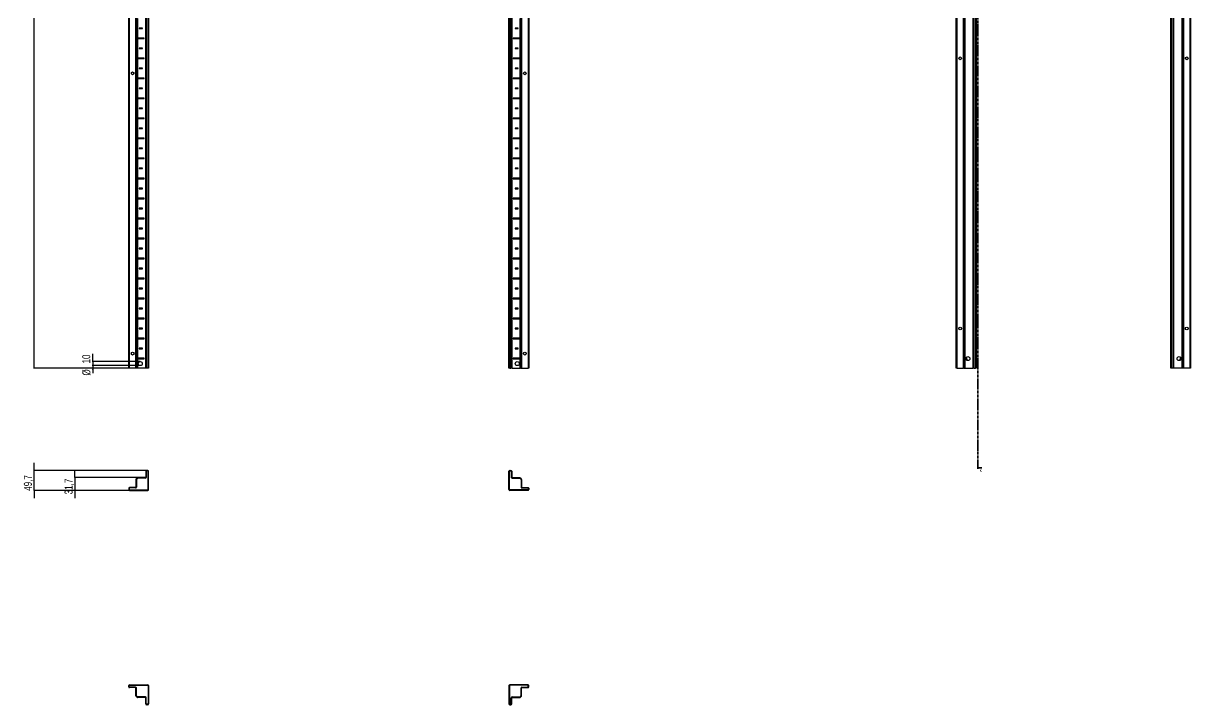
# Model space of a CAD drawing. Header units: millimetres. Extents: x -250 to 5425, y -1847 to 1577.
# Drawn here: x -250 to 2665, y -1847 to -144 of the extents above; entities that cross this region are included whole.
import ezdxf

# ---------------------------------------------------------------- set-up
doc = ezdxf.new("R2010")
doc.units = ezdxf.units.MM
doc.linetypes.add('CENTER', pattern=[10.16, 6.35, -1.27, 1.27, -1.27])
doc.layers.add('FORMAT', color=7, linetype='Continuous')
doc.styles.add('SLDTEXTSTYLE0', font='TXT', dxfattribs={"width": 0.75})
doc.dimstyles.new('SLDDIMSTYLE0', dxfattribs={"dimtxt": 20, "dimasz": 10, "dimexe": 0, "dimexo": 0.0625, "dimgap": 5, "dimtad": 2, "dimdec": 1, "dimrnd": 1e-09, "dimzin": 12, "dimdsep": 46, "dimtxsty": 'SLDTEXTSTYLE0', "dimsah": 1, "dimcen": 0.09, "dimadec": 0, "dimazin": 3, "dimtfac": 1, "dimtofl": 0, "dimtmove": 0, "dimatfit": 3, "dimfxl": 0, "dimfrac": 2, "dimtolj": 1, "dimtzin": 12, "dimarcsym": 0})
doc.dimstyles.new('SLDDIMSTYLE1', dxfattribs={"dimtxt": 20, "dimasz": 10, "dimexe": 0, "dimexo": 0.0625, "dimgap": 5, "dimtad": 2, "dimdec": 1, "dimrnd": 1e-09, "dimzin": 12, "dimdsep": 46, "dimtxsty": 'SLDTEXTSTYLE0', "dimsah": 1, "dimcen": 0.09, "dimadec": 0, "dimazin": 3, "dimtfac": 1, "dimtmove": 0, "dimatfit": 0, "dimfxl": 0, "dimfrac": 2, "dimtolj": 1, "dimtzin": 12, "dimarcsym": 0})

# ---------------------------------------------------------------- blocks, each defined once
blk = doc.blocks.new('_D')
at = {"layer": 'FORMAT'}
for p, q in [((35.2, 1092.8), (-225.3, 1092.8)), ((-224.3, 1092.8), (-224.3, -1006.2)), ((35.2, -1006.2), (-225.3, -1006.2))]:
    blk.add_line(p, q, dxfattribs=at)
for points in [[(-224.3, 1092.8), (-225.9, 1082.8), (-222.8, 1082.8)], [(-224.3, -1006.2), (-222.8, -996.2), (-225.9, -996.2)]]:
    blk.add_solid(points, dxfattribs=at)
at = {"layer": 'FORMAT', "insert": (-250.1, 13.7), "char_height": 20, "attachment_point": 1, "rotation": 90, "style": 'SLDTEXTSTYLE0'}
blk.add_mtext('2099', dxfattribs=at)
blk = doc.blocks.new('_D_3')
at = {"layer": 'FORMAT'}
for p, q in [((41.6, -989.7), (-78.2, -989.7)), ((-77.2, -989.7), (-77.2, -970.5)), ((-77.2, -989.7), (-77.2, -999.7)), ((41.6, -999.7), (-78.2, -999.7)), ((-77.2, -999.7), (-77.2, -1019))]:
    blk.add_line(p, q, dxfattribs=at)
for points in [[(-77.2, -989.7), (-75.7, -979.7), (-78.7, -979.7)], [(-77.2, -999.7), (-78.7, -1009.7), (-75.7, -1009.7)]]:
    blk.add_solid(points, dxfattribs=at)
at = {"layer": 'FORMAT', "char_height": 20, "attachment_point": 1, "rotation": 90, "style": 'SLDTEXTSTYLE0'}
for s, insert in [('10', (-103.3, -994.4)), ('%%c', (-103, -1024.6))]:
    blk.add_mtext(s, dxfattribs=dict(at, insert=insert))
blk = doc.blocks.new('_D_5')
at = {"layer": 'FORMAT'}
for p, q in [((-223.4, -1261.8), (-223.4, -1242.5)), ((57.3, -1261.8), (-224.4, -1261.8)), ((-223.4, -1311.5), (-223.4, -1261.8)), ((14.8, -1311.5), (-224.4, -1311.5)), ((-223.4, -1311.5), (-223.4, -1330.7))]:
    blk.add_line(p, q, dxfattribs=at)
for points in [[(-223.4, -1261.8), (-221.8, -1251.8), (-224.9, -1251.8)], [(-223.4, -1311.5), (-224.9, -1321.5), (-221.8, -1321.5)]]:
    blk.add_solid(points, dxfattribs=at)
at = {"layer": 'FORMAT', "insert": (-249.1, -1312.5), "char_height": 20, "attachment_point": 1, "rotation": 90, "style": 'SLDTEXTSTYLE0'}
blk.add_mtext('49,7', dxfattribs=at)
blk = doc.blocks.new('_D_6')
at = {"layer": 'FORMAT'}
for p, q in [((35.2, -1279.8), (-122.7, -1279.8)), ((-121.7, -1279.8), (-121.7, -1260.5)), ((-121.7, -1279.8), (-121.7, -1311.5)), ((14.8, -1311.5), (-122.7, -1311.5)), ((-121.7, -1311.5), (-121.7, -1330.7))]:
    blk.add_line(p, q, dxfattribs=at)
for points in [[(-121.7, -1279.8), (-120.2, -1269.8), (-123.3, -1269.8)], [(-121.7, -1311.5), (-123.3, -1321.5), (-120.2, -1321.5)]]:
    blk.add_solid(points, dxfattribs=at)
at = {"layer": 'FORMAT', "insert": (-147.5, -1321.5), "char_height": 20, "attachment_point": 1, "rotation": 90, "style": 'SLDTEXTSTYLE0'}
blk.add_mtext('31,7', dxfattribs=at)

msp = doc.modelspace()

# ---------------------------------------------------------------- linework, layer by layer
at = {"color": 7, "linetype": 'CENTER', "lineweight": 35}
msp.add_line((2133.49, 1344.64), (2133.49, -1258.12), dxfattribs=at)
at = {"color": 7, "linetype": 'Continuous', "lineweight": 25}
for p, q in [((12.79, -1006.24), (12.79, 1092.76)), ((30.79, -1006.24), (30.79, 1092.76)), ((32.58, -1006.24), (32.58, 1092.76)), ((32.62, -1006.24), (32.62, 1092.76)), ((55.29, -1006.24), (55.29, 1092.76)), ((62.49, 1092.76), (62.49, -1006.24)), ((962.49, -1006.24), (962.49, 1092.76)), ((969.69, 1092.76), (969.69, -1006.24)), ((992.36, 1092.76), (992.36, -1006.24)), ((992.4, 1092.76), (992.4, -1006.24)), ((994.19, 1092.76), (994.19, -1006.24)), ((1012.19, 1092.76), (1012.19, -1006.24)), ((2080.06, -1006.24), (2080.06, 1092.76)), ((2099.85, 1092.76), (2099.85, -1006.24)), ((2099.88, 1092.76), (2099.88, -1006.24)), ((2122.56, -1006.24), (2122.56, 1092.76)), ((2129.76, 1092.76), (2129.76, -1006.24)), ((2615.76, -1006.24), (2615.76, 1092.76)), ((2622.96, 1092.76), (2622.96, -1006.24)), ((2645.63, -1006.24), (2645.63, 1092.76)), ((2645.66, -1006.24), (2645.66, 1092.76)), ((2665.46, 1092.76), (2665.46, -1006.24)), ((2098.06, -180.99), (2098.06, -132.49)), ((2647.46, -132.49), (2647.46, -180.99)), ((47.14, -155.99), (39.14, -155.99)), ((39.14, -155.99), (39.14, -157.49)), ((39.89, -156.74), (39.14, -155.99)), ((39.89, -156.74), (39.14, -157.49)), ((39.14, -157.49), (47.14, -157.49)), ((46.39, -156.74), (39.89, -156.74)), ((46.39, -156.74), (47.14, -155.99)), ((46.39, -156.74), (47.14, -157.49)), ((47.14, -157.49), (47.14, -155.99)), ((985.84, -155.99), (977.84, -155.99)), ((977.84, -155.99), (977.84, -157.49)), ((978.59, -156.74), (977.84, -155.99)), ((978.59, -156.74), (977.84, -157.49)), ((977.84, -157.49), (985.84, -157.49)), ((978.59, -156.74), (985.09, -156.74)), ((985.09, -156.74), (985.84, -155.99)), ((985.09, -156.74), (985.84, -157.49)), ((985.84, -157.49), (985.84, -155.99)), ((34.75, -181.1), (34.75, -182.39)), ((35.39, -181.74), (34.75, -181.1)), ((35.39, -181.74), (34.75, -182.39)), ((51.64, -180.99), (35.24, -180.99)), ((35.24, -182.49), (51.64, -182.49)), ((50.89, -181.74), (35.39, -181.74)), ((50.89, -181.74), (51.64, -180.99)), ((50.89, -181.74), (51.64, -182.49)), ((51.64, -182.49), (51.64, -180.99)), ((989.74, -180.99), (973.34, -180.99)), ((973.34, -180.99), (973.34, -182.49)), ((974.09, -181.74), (973.34, -180.99)), ((974.09, -181.74), (973.34, -182.49)), ((973.34, -182.49), (989.74, -182.49)), ((974.09, -181.74), (989.59, -181.74)), ((989.59, -181.74), (990.23, -181.1)), ((989.59, -181.74), (990.23, -182.39)), ((990.23, -182.39), (990.23, -181.1)), ((2098.12, -181.1), (2098.06, -180.99)), ((2098.06, -180.99), (2098.06, -182.49)), ((2098.06, -182.49), (2098.12, -182.39)), ((2098.06, -230.99), (2098.06, -182.49)), ((2098.12, -182.39), (2098.12, -181.1)), ((2647.46, -180.99), (2647.39, -181.1)), ((2647.39, -181.1), (2647.39, -182.39)), ((2647.39, -182.39), (2647.46, -182.49)), ((2647.46, -182.49), (2647.46, -180.99)), ((2647.46, -182.49), (2647.46, -230.99)), ((34.75, -231.1), (34.75, -232.39)), ((35.39, -231.74), (34.75, -231.1)), ((35.39, -231.74), (34.75, -232.39)), ((51.64, -230.99), (35.24, -230.99)), ((35.24, -232.49), (51.64, -232.49)), ((50.89, -231.74), (35.39, -231.74)), ((47.14, -205.99), (39.14, -205.99)), ((39.14, -205.99), (39.14, -207.49)), ((39.89, -206.74), (39.14, -205.99)), ((39.89, -206.74), (39.14, -207.49)), ((39.14, -207.49), (47.14, -207.49)), ((46.39, -206.74), (39.89, -206.74)), ((46.39, -206.74), (47.14, -205.99)), ((46.39, -206.74), (47.14, -207.49)), ((47.14, -207.49), (47.14, -205.99)), ((50.89, -231.74), (51.64, -230.99)), ((50.89, -231.74), (51.64, -232.49)), ((51.64, -232.49), (51.64, -230.99)), ((989.74, -230.99), (973.34, -230.99)), ((973.34, -230.99), (973.34, -232.49)), ((974.09, -231.74), (973.34, -230.99)), ((974.09, -231.74), (973.34, -232.49)), ((973.34, -232.49), (989.74, -232.49)), ((974.09, -231.74), (989.59, -231.74)), ((985.84, -205.99), (977.84, -205.99)), ((977.84, -205.99), (977.84, -207.49)), ((978.59, -206.74), (977.84, -205.99)), ((978.59, -206.74), (977.84, -207.49)), ((977.84, -207.49), (985.84, -207.49)), ((978.59, -206.74), (985.09, -206.74)), ((985.09, -206.74), (985.84, -205.99)), ((985.09, -206.74), (985.84, -207.49)), ((985.84, -207.49), (985.84, -205.99)), ((989.59, -231.74), (990.23, -231.1)), ((989.59, -231.74), (990.23, -232.39)), ((990.23, -232.39), (990.23, -231.1)), ((2098.12, -231.1), (2098.06, -230.99)), ((2098.06, -230.99), (2098.06, -232.49)), ((2098.06, -232.49), (2098.12, -232.39)), ((2098.06, -280.99), (2098.06, -232.49)), ((2098.12, -232.39), (2098.12, -231.1)), ((2647.46, -230.99), (2647.39, -231.1)), ((2647.39, -231.1), (2647.39, -232.39)), ((2647.39, -232.39), (2647.46, -232.49)), ((2647.46, -232.49), (2647.46, -230.99)), ((2647.46, -232.49), (2647.46, -280.99)), ((47.14, -255.99), (39.14, -255.99)), ((39.14, -255.99), (39.14, -257.49)), ((39.89, -256.74), (39.14, -255.99)), ((39.89, -256.74), (39.14, -257.49)), ((39.14, -257.49), (47.14, -257.49)), ((46.39, -256.74), (39.89, -256.74)), ((46.39, -256.74), (47.14, -255.99)), ((46.39, -256.74), (47.14, -257.49)), ((47.14, -257.49), (47.14, -255.99)), ((985.84, -255.99), (977.84, -255.99)), ((977.84, -255.99), (977.84, -257.49)), ((978.59, -256.74), (977.84, -255.99)), ((978.59, -256.74), (977.84, -257.49)), ((977.84, -257.49), (985.84, -257.49)), ((978.59, -256.74), (985.09, -256.74)), ((985.09, -256.74), (985.84, -255.99)), ((985.09, -256.74), (985.84, -257.49)), ((985.84, -257.49), (985.84, -255.99)), ((34.75, -281.1), (34.75, -282.39)), ((35.39, -281.74), (34.75, -281.1)), ((35.39, -281.74), (34.75, -282.39)), ((51.64, -280.99), (35.24, -280.99)), ((35.24, -282.49), (51.64, -282.49)), ((50.89, -281.74), (35.39, -281.74)), ((50.89, -281.74), (51.64, -280.99)), ((50.89, -281.74), (51.64, -282.49)), ((51.64, -282.49), (51.64, -280.99)), ((989.74, -280.99), (973.34, -280.99)), ((973.34, -280.99), (973.34, -282.49)), ((974.09, -281.74), (973.34, -280.99)), ((974.09, -281.74), (973.34, -282.49)), ((973.34, -282.49), (989.74, -282.49)), ((974.09, -281.74), (989.59, -281.74)), ((989.59, -281.74), (990.23, -281.1)), ((989.59, -281.74), (990.23, -282.39)), ((990.23, -282.39), (990.23, -281.1)), ((2098.12, -281.1), (2098.06, -280.99)), ((2098.06, -280.99), (2098.06, -282.49)), ((2098.06, -282.49), (2098.12, -282.39)), ((2098.06, -330.99), (2098.06, -282.49)), ((2098.12, -282.39), (2098.12, -281.1)), ((2647.46, -280.99), (2647.39, -281.1)), ((2647.39, -281.1), (2647.39, -282.39)), ((2647.39, -282.39), (2647.46, -282.49)), ((2647.46, -282.49), (2647.46, -280.99)), ((2647.46, -282.49), (2647.46, -330.99)), ((47.14, -305.99), (39.14, -305.99)), ((39.14, -305.99), (39.14, -307.49)), ((39.89, -306.74), (39.14, -305.99)), ((39.89, -306.74), (39.14, -307.49)), ((39.14, -307.49), (47.14, -307.49)), ((46.39, -306.74), (39.89, -306.74)), ((46.39, -306.74), (47.14, -305.99)), ((46.39, -306.74), (47.14, -307.49)), ((47.14, -307.49), (47.14, -305.99)), ((985.84, -305.99), (977.84, -305.99)), ((977.84, -305.99), (977.84, -307.49)), ((978.59, -306.74), (977.84, -305.99)), ((978.59, -306.74), (977.84, -307.49)), ((977.84, -307.49), (985.84, -307.49)), ((978.59, -306.74), (985.09, -306.74)), ((985.09, -306.74), (985.84, -305.99)), ((985.09, -306.74), (985.84, -307.49)), ((985.84, -307.49), (985.84, -305.99)), ((34.75, -331.1), (34.75, -332.39)), ((35.39, -331.74), (34.75, -331.1)), ((35.39, -331.74), (34.75, -332.39)), ((51.64, -330.99), (35.24, -330.99)), ((35.24, -332.49), (51.64, -332.49)), ((50.89, -331.74), (35.39, -331.74)), ((50.89, -331.74), (51.64, -330.99)), ((50.89, -331.74), (51.64, -332.49)), ((51.64, -332.49), (51.64, -330.99)), ((989.74, -330.99), (973.34, -330.99)), ((973.34, -330.99), (973.34, -332.49)), ((974.09, -331.74), (973.34, -330.99)), ((974.09, -331.74), (973.34, -332.49)), ((973.34, -332.49), (989.74, -332.49)), ((974.09, -331.74), (989.59, -331.74)), ((989.59, -331.74), (990.23, -331.1)), ((989.59, -331.74), (990.23, -332.39)), ((990.23, -332.39), (990.23, -331.1)), ((2098.12, -331.1), (2098.06, -330.99)), ((2098.06, -330.99), (2098.06, -332.49)), ((2098.06, -332.49), (2098.12, -332.39)), ((2098.06, -380.99), (2098.06, -332.49)), ((2098.12, -332.39), (2098.12, -331.1)), ((2647.46, -330.99), (2647.39, -331.1)), ((2647.39, -331.1), (2647.39, -332.39)), ((2647.39, -332.39), (2647.46, -332.49)), ((2647.46, -332.49), (2647.46, -330.99)), ((2647.46, -332.49), (2647.46, -380.99)), ((47.14, -355.99), (39.14, -355.99)), ((39.14, -355.99), (39.14, -357.49)), ((39.89, -356.74), (39.14, -355.99)), ((39.89, -356.74), (39.14, -357.49)), ((39.14, -357.49), (47.14, -357.49)), ((46.39, -356.74), (39.89, -356.74)), ((46.39, -356.74), (47.14, -355.99)), ((46.39, -356.74), (47.14, -357.49)), ((47.14, -357.49), (47.14, -355.99)), ((985.84, -355.99), (977.84, -355.99)), ((977.84, -355.99), (977.84, -357.49)), ((978.59, -356.74), (977.84, -355.99)), ((978.59, -356.74), (977.84, -357.49)), ((977.84, -357.49), (985.84, -357.49)), ((978.59, -356.74), (985.09, -356.74)), ((985.09, -356.74), (985.84, -355.99)), ((985.09, -356.74), (985.84, -357.49)), ((985.84, -357.49), (985.84, -355.99)), ((34.75, -381.1), (34.75, -382.39)), ((35.39, -381.74), (34.75, -381.1)), ((35.39, -381.74), (34.75, -382.39)), ((51.64, -380.99), (35.24, -380.99)), ((35.24, -382.49), (51.64, -382.49)), ((50.89, -381.74), (35.39, -381.74)), ((47.14, -405.99), (39.14, -405.99)), ((39.14, -405.99), (39.14, -407.49)), ((39.89, -406.74), (39.14, -405.99)), ((39.89, -406.74), (39.14, -407.49)), ((39.14, -407.49), (47.14, -407.49)), ((46.39, -406.74), (39.89, -406.74)), ((46.39, -406.74), (47.14, -405.99)), ((46.39, -406.74), (47.14, -407.49)), ((47.14, -407.49), (47.14, -405.99)), ((50.89, -381.74), (51.64, -380.99)), ((50.89, -381.74), (51.64, -382.49)), ((51.64, -382.49), (51.64, -380.99)), ((989.74, -380.99), (973.34, -380.99)), ((973.34, -380.99), (973.34, -382.49)), ((974.09, -381.74), (973.34, -380.99)), ((974.09, -381.74), (973.34, -382.49)), ((973.34, -382.49), (989.74, -382.49)), ((974.09, -381.74), (989.59, -381.74)), ((985.84, -405.99), (977.84, -405.99)), ((977.84, -405.99), (977.84, -407.49)), ((978.59, -406.74), (977.84, -405.99)), ((978.59, -406.74), (977.84, -407.49)), ((977.84, -407.49), (985.84, -407.49)), ((978.59, -406.74), (985.09, -406.74)), ((985.09, -406.74), (985.84, -405.99)), ((985.09, -406.74), (985.84, -407.49)), ((985.84, -407.49), (985.84, -405.99)), ((989.59, -381.74), (990.23, -381.1)), ((989.59, -381.74), (990.23, -382.39)), ((990.23, -382.39), (990.23, -381.1)), ((2098.12, -381.1), (2098.06, -380.99)), ((2098.06, -380.99), (2098.06, -382.49)), ((2098.06, -382.49), (2098.12, -382.39)), ((2098.06, -430.99), (2098.06, -382.49)), ((2098.12, -382.39), (2098.12, -381.1)), ((2647.46, -380.99), (2647.39, -381.1)), ((2647.39, -381.1), (2647.39, -382.39)), ((2647.39, -382.39), (2647.46, -382.49)), ((2647.46, -382.49), (2647.46, -380.99)), ((2647.46, -382.49), (2647.46, -430.99)), ((34.75, -431.1), (34.75, -432.39)), ((35.39, -431.74), (34.75, -431.1)), ((35.39, -431.74), (34.75, -432.39)), ((51.64, -430.99), (35.24, -430.99)), ((35.24, -432.49), (51.64, -432.49)), ((50.89, -431.74), (35.39, -431.74)), ((50.89, -431.74), (51.64, -430.99)), ((50.89, -431.74), (51.64, -432.49)), ((51.64, -432.49), (51.64, -430.99)), ((989.74, -430.99), (973.34, -430.99)), ((973.34, -430.99), (973.34, -432.49)), ((974.09, -431.74), (973.34, -430.99)), ((974.09, -431.74), (973.34, -432.49)), ((973.34, -432.49), (989.74, -432.49)), ((974.09, -431.74), (989.59, -431.74)), ((989.59, -431.74), (990.23, -431.1)), ((989.59, -431.74), (990.23, -432.39)), ((990.23, -432.39), (990.23, -431.1)), ((2098.12, -431.1), (2098.06, -430.99)), ((2098.06, -430.99), (2098.06, -432.49)), ((2098.06, -432.49), (2098.12, -432.39)), ((2098.06, -480.99), (2098.06, -432.49)), ((2098.12, -432.39), (2098.12, -431.1)), ((2647.46, -430.99), (2647.39, -431.1)), ((2647.39, -431.1), (2647.39, -432.39)), ((2647.39, -432.39), (2647.46, -432.49)), ((2647.46, -432.49), (2647.46, -430.99)), ((2647.46, -432.49), (2647.46, -480.99)), ((47.14, -455.99), (39.14, -455.99)), ((39.14, -455.99), (39.14, -457.49)), ((39.89, -456.74), (39.14, -455.99)), ((39.89, -456.74), (39.14, -457.49)), ((39.14, -457.49), (47.14, -457.49)), ((46.39, -456.74), (39.89, -456.74)), ((46.39, -456.74), (47.14, -455.99)), ((46.39, -456.74), (47.14, -457.49)), ((47.14, -457.49), (47.14, -455.99)), ((985.84, -455.99), (977.84, -455.99)), ((977.84, -455.99), (977.84, -457.49)), ((978.59, -456.74), (977.84, -455.99)), ((978.59, -456.74), (977.84, -457.49)), ((977.84, -457.49), (985.84, -457.49)), ((978.59, -456.74), (985.09, -456.74)), ((985.09, -456.74), (985.84, -455.99)), ((985.09, -456.74), (985.84, -457.49)), ((985.84, -457.49), (985.84, -455.99)), ((34.75, -481.1), (34.75, -482.39)), ((35.39, -481.74), (34.75, -481.1)), ((35.39, -481.74), (34.75, -482.39)), ((51.64, -480.99), (35.24, -480.99)), ((35.24, -482.49), (51.64, -482.49)), ((50.89, -481.74), (35.39, -481.74)), ((50.89, -481.74), (51.64, -480.99)), ((50.89, -481.74), (51.64, -482.49)), ((51.64, -482.49), (51.64, -480.99)), ((989.74, -480.99), (973.34, -480.99)), ((973.34, -480.99), (973.34, -482.49)), ((974.09, -481.74), (973.34, -480.99)), ((974.09, -481.74), (973.34, -482.49)), ((973.34, -482.49), (989.74, -482.49)), ((974.09, -481.74), (989.59, -481.74)), ((989.59, -481.74), (990.23, -481.1)), ((989.59, -481.74), (990.23, -482.39)), ((990.23, -482.39), (990.23, -481.1)), ((2098.12, -481.1), (2098.06, -480.99)), ((2098.06, -480.99), (2098.06, -482.49)), ((2098.06, -482.49), (2098.12, -482.39)), ((2098.06, -530.99), (2098.06, -482.49)), ((2098.12, -482.39), (2098.12, -481.1)), ((2647.46, -480.99), (2647.39, -481.1)), ((2647.39, -481.1), (2647.39, -482.39)), ((2647.39, -482.39), (2647.46, -482.49)), ((2647.46, -482.49), (2647.46, -480.99)), ((2647.46, -482.49), (2647.46, -530.99)), ((47.14, -505.99), (39.14, -505.99)), ((39.14, -505.99), (39.14, -507.49)), ((39.89, -506.74), (39.14, -505.99)), ((39.89, -506.74), (39.14, -507.49)), ((39.14, -507.49), (47.14, -507.49)), ((46.39, -506.74), (39.89, -506.74)), ((46.39, -506.74), (47.14, -505.99)), ((46.39, -506.74), (47.14, -507.49)), ((47.14, -507.49), (47.14, -505.99)), ((985.84, -505.99), (977.84, -505.99)), ((977.84, -505.99), (977.84, -507.49)), ((978.59, -506.74), (977.84, -505.99)), ((978.59, -506.74), (977.84, -507.49)), ((977.84, -507.49), (985.84, -507.49)), ((978.59, -506.74), (985.09, -506.74)), ((985.09, -506.74), (985.84, -505.99)), ((985.09, -506.74), (985.84, -507.49)), ((985.84, -507.49), (985.84, -505.99)), ((34.75, -531.1), (34.75, -532.39)), ((35.39, -531.74), (34.75, -531.1)), ((35.39, -531.74), (34.75, -532.39)), ((51.64, -530.99), (35.24, -530.99)), ((35.24, -532.49), (51.64, -532.49)), ((50.89, -531.74), (35.39, -531.74)), ((50.89, -531.74), (51.64, -530.99)), ((50.89, -531.74), (51.64, -532.49)), ((51.64, -532.49), (51.64, -530.99)), ((989.74, -530.99), (973.34, -530.99)), ((973.34, -530.99), (973.34, -532.49)), ((974.09, -531.74), (973.34, -530.99)), ((974.09, -531.74), (973.34, -532.49)), ((973.34, -532.49), (989.74, -532.49)), ((974.09, -531.74), (989.59, -531.74)), ((989.59, -531.74), (990.23, -531.1)), ((989.59, -531.74), (990.23, -532.39)), ((990.23, -532.39), (990.23, -531.1)), ((2098.12, -531.1), (2098.06, -530.99)), ((2098.06, -530.99), (2098.06, -532.49)), ((2098.06, -532.49), (2098.12, -532.39)), ((2098.06, -580.99), (2098.06, -532.49)), ((2098.12, -532.39), (2098.12, -531.1)), ((2647.46, -530.99), (2647.39, -531.1)), ((2647.39, -531.1), (2647.39, -532.39)), ((2647.39, -532.39), (2647.46, -532.49)), ((2647.46, -532.49), (2647.46, -530.99)), ((2647.46, -532.49), (2647.46, -580.99)), ((34.75, -581.1), (34.75, -582.39)), ((35.39, -581.74), (34.75, -581.1)), ((35.39, -581.74), (34.75, -582.39)), ((51.64, -580.99), (35.24, -580.99)), ((35.24, -582.49), (51.64, -582.49)), ((50.89, -581.74), (35.39, -581.74)), ((47.14, -555.99), (39.14, -555.99)), ((39.14, -555.99), (39.14, -557.49)), ((39.89, -556.74), (39.14, -555.99)), ((39.89, -556.74), (39.14, -557.49)), ((39.14, -557.49), (47.14, -557.49)), ((46.39, -556.74), (39.89, -556.74)), ((46.39, -556.74), (47.14, -555.99)), ((46.39, -556.74), (47.14, -557.49)), ((47.14, -557.49), (47.14, -555.99)), ((50.89, -581.74), (51.64, -580.99)), ((50.89, -581.74), (51.64, -582.49)), ((51.64, -582.49), (51.64, -580.99)), ((989.74, -580.99), (973.34, -580.99)), ((973.34, -580.99), (973.34, -582.49)), ((974.09, -581.74), (973.34, -580.99)), ((974.09, -581.74), (973.34, -582.49)), ((973.34, -582.49), (989.74, -582.49)), ((974.09, -581.74), (989.59, -581.74)), ((985.84, -555.99), (977.84, -555.99)), ((977.84, -555.99), (977.84, -557.49)), ((978.59, -556.74), (977.84, -555.99)), ((978.59, -556.74), (977.84, -557.49)), ((977.84, -557.49), (985.84, -557.49)), ((978.59, -556.74), (985.09, -556.74)), ((985.09, -556.74), (985.84, -555.99)), ((985.09, -556.74), (985.84, -557.49)), ((985.84, -557.49), (985.84, -555.99)), ((989.59, -581.74), (990.23, -581.1)), ((989.59, -581.74), (990.23, -582.39)), ((990.23, -582.39), (990.23, -581.1)), ((2098.12, -581.1), (2098.06, -580.99)), ((2098.06, -580.99), (2098.06, -582.49)), ((2098.06, -582.49), (2098.12, -582.39)), ((2098.06, -630.99), (2098.06, -582.49)), ((2098.12, -582.39), (2098.12, -581.1)), ((2647.46, -580.99), (2647.39, -581.1)), ((2647.39, -581.1), (2647.39, -582.39)), ((2647.39, -582.39), (2647.46, -582.49)), ((2647.46, -582.49), (2647.46, -580.99)), ((2647.46, -582.49), (2647.46, -630.99)), ((47.14, -605.99), (39.14, -605.99)), ((39.14, -605.99), (39.14, -607.49)), ((39.89, -606.74), (39.14, -605.99)), ((39.89, -606.74), (39.14, -607.49)), ((39.14, -607.49), (47.14, -607.49)), ((46.39, -606.74), (39.89, -606.74)), ((46.39, -606.74), (47.14, -605.99)), ((46.39, -606.74), (47.14, -607.49)), ((47.14, -607.49), (47.14, -605.99)), ((985.84, -605.99), (977.84, -605.99)), ((977.84, -605.99), (977.84, -607.49)), ((978.59, -606.74), (977.84, -605.99)), ((978.59, -606.74), (977.84, -607.49)), ((977.84, -607.49), (985.84, -607.49)), ((978.59, -606.74), (985.09, -606.74)), ((985.09, -606.74), (985.84, -605.99)), ((985.09, -606.74), (985.84, -607.49)), ((985.84, -607.49), (985.84, -605.99)), ((34.75, -631.1), (34.75, -632.39)), ((35.39, -631.74), (34.75, -631.1)), ((35.39, -631.74), (34.75, -632.39)), ((51.64, -630.99), (35.24, -630.99)), ((35.24, -632.49), (51.64, -632.49)), ((50.89, -631.74), (35.39, -631.74)), ((50.89, -631.74), (51.64, -630.99)), ((50.89, -631.74), (51.64, -632.49)), ((51.64, -632.49), (51.64, -630.99)), ((989.74, -630.99), (973.34, -630.99)), ((973.34, -630.99), (973.34, -632.49)), ((974.09, -631.74), (973.34, -630.99)), ((974.09, -631.74), (973.34, -632.49)), ((973.34, -632.49), (989.74, -632.49)), ((974.09, -631.74), (989.59, -631.74)), ((989.59, -631.74), (990.23, -631.1)), ((989.59, -631.74), (990.23, -632.39)), ((990.23, -632.39), (990.23, -631.1)), ((2098.12, -631.1), (2098.06, -630.99)), ((2098.06, -630.99), (2098.06, -632.49)), ((2098.06, -632.49), (2098.12, -632.39)), ((2098.06, -680.99), (2098.06, -632.49)), ((2098.12, -632.39), (2098.12, -631.1)), ((2647.46, -630.99), (2647.39, -631.1)), ((2647.39, -631.1), (2647.39, -632.39)), ((2647.39, -632.39), (2647.46, -632.49)), ((2647.46, -632.49), (2647.46, -630.99)), ((2647.46, -632.49), (2647.46, -680.99)), ((47.14, -655.99), (39.14, -655.99)), ((39.14, -655.99), (39.14, -657.49)), ((39.89, -656.74), (39.14, -655.99)), ((39.89, -656.74), (39.14, -657.49)), ((39.14, -657.49), (47.14, -657.49)), ((46.39, -656.74), (39.89, -656.74)), ((46.39, -656.74), (47.14, -655.99)), ((46.39, -656.74), (47.14, -657.49)), ((47.14, -657.49), (47.14, -655.99)), ((985.84, -655.99), (977.84, -655.99)), ((977.84, -655.99), (977.84, -657.49)), ((978.59, -656.74), (977.84, -655.99)), ((978.59, -656.74), (977.84, -657.49)), ((977.84, -657.49), (985.84, -657.49)), ((978.59, -656.74), (985.09, -656.74)), ((985.09, -656.74), (985.84, -655.99)), ((985.09, -656.74), (985.84, -657.49)), ((985.84, -657.49), (985.84, -655.99)), ((34.75, -681.1), (34.75, -682.39)), ((35.39, -681.74), (34.75, -681.1)), ((35.39, -681.74), (34.75, -682.39)), ((51.64, -680.99), (35.24, -680.99)), ((35.24, -682.49), (51.64, -682.49)), ((50.89, -681.74), (35.39, -681.74)), ((50.89, -681.74), (51.64, -680.99)), ((50.89, -681.74), (51.64, -682.49)), ((51.64, -682.49), (51.64, -680.99)), ((989.74, -680.99), (973.34, -680.99)), ((973.34, -680.99), (973.34, -682.49)), ((974.09, -681.74), (973.34, -680.99)), ((974.09, -681.74), (973.34, -682.49)), ((973.34, -682.49), (989.74, -682.49)), ((974.09, -681.74), (989.59, -681.74)), ((989.59, -681.74), (990.23, -681.1)), ((989.59, -681.74), (990.23, -682.39)), ((990.23, -682.39), (990.23, -681.1)), ((2098.12, -681.1), (2098.06, -680.99)), ((2098.06, -680.99), (2098.06, -682.49)), ((2098.06, -682.49), (2098.12, -682.39)), ((2098.06, -730.99), (2098.06, -682.49)), ((2098.12, -682.39), (2098.12, -681.1)), ((2647.46, -680.99), (2647.39, -681.1)), ((2647.39, -681.1), (2647.39, -682.39)), ((2647.39, -682.39), (2647.46, -682.49)), ((2647.46, -682.49), (2647.46, -680.99)), ((2647.46, -682.49), (2647.46, -730.99)), ((47.14, -705.99), (39.14, -705.99)), ((39.14, -705.99), (39.14, -707.49)), ((39.89, -706.74), (39.14, -705.99)), ((39.89, -706.74), (39.14, -707.49)), ((39.14, -707.49), (47.14, -707.49)), ((46.39, -706.74), (39.89, -706.74)), ((46.39, -706.74), (47.14, -705.99)), ((46.39, -706.74), (47.14, -707.49)), ((47.14, -707.49), (47.14, -705.99)), ((985.84, -705.99), (977.84, -705.99)), ((977.84, -705.99), (977.84, -707.49)), ((978.59, -706.74), (977.84, -705.99)), ((978.59, -706.74), (977.84, -707.49)), ((977.84, -707.49), (985.84, -707.49)), ((978.59, -706.74), (985.09, -706.74)), ((985.09, -706.74), (985.84, -705.99)), ((985.09, -706.74), (985.84, -707.49)), ((985.84, -707.49), (985.84, -705.99)), ((34.75, -731.1), (34.75, -732.39)), ((35.39, -731.74), (34.75, -731.1)), ((35.39, -731.74), (34.75, -732.39)), ((51.64, -730.99), (35.24, -730.99)), ((35.24, -732.49), (51.64, -732.49)), ((50.89, -731.74), (35.39, -731.74)), ((47.14, -755.99), (39.14, -755.99)), ((39.14, -755.99), (39.14, -757.49)), ((39.89, -756.74), (39.14, -755.99)), ((39.89, -756.74), (39.14, -757.49)), ((39.14, -757.49), (47.14, -757.49)), ((46.39, -756.74), (39.89, -756.74)), ((46.39, -756.74), (47.14, -755.99)), ((46.39, -756.74), (47.14, -757.49)), ((47.14, -757.49), (47.14, -755.99)), ((50.89, -731.74), (51.64, -730.99)), ((50.89, -731.74), (51.64, -732.49)), ((51.64, -732.49), (51.64, -730.99)), ((989.74, -730.99), (973.34, -730.99)), ((973.34, -730.99), (973.34, -732.49)), ((974.09, -731.74), (973.34, -730.99)), ((974.09, -731.74), (973.34, -732.49)), ((973.34, -732.49), (989.74, -732.49)), ((974.09, -731.74), (989.59, -731.74)), ((985.84, -755.99), (977.84, -755.99)), ((977.84, -755.99), (977.84, -757.49)), ((978.59, -756.74), (977.84, -755.99)), ((978.59, -756.74), (977.84, -757.49)), ((977.84, -757.49), (985.84, -757.49)), ((978.59, -756.74), (985.09, -756.74)), ((985.09, -756.74), (985.84, -755.99)), ((985.09, -756.74), (985.84, -757.49)), ((985.84, -757.49), (985.84, -755.99)), ((989.59, -731.74), (990.23, -731.1)), ((989.59, -731.74), (990.23, -732.39)), ((990.23, -732.39), (990.23, -731.1)), ((2098.12, -731.1), (2098.06, -730.99)), ((2098.06, -730.99), (2098.06, -732.49)), ((2098.06, -732.49), (2098.12, -732.39)), ((2098.06, -780.99), (2098.06, -732.49)), ((2098.12, -732.39), (2098.12, -731.1)), ((2647.46, -730.99), (2647.39, -731.1)), ((2647.39, -731.1), (2647.39, -732.39)), ((2647.39, -732.39), (2647.46, -732.49)), ((2647.46, -732.49), (2647.46, -730.99)), ((2647.46, -732.49), (2647.46, -780.99)), ((34.75, -781.1), (34.75, -782.39)), ((35.39, -781.74), (34.75, -781.1)), ((35.39, -781.74), (34.75, -782.39)), ((51.64, -780.99), (35.24, -780.99)), ((35.24, -782.49), (51.64, -782.49)), ((50.89, -781.74), (35.39, -781.74)), ((50.89, -781.74), (51.64, -780.99)), ((50.89, -781.74), (51.64, -782.49)), ((51.64, -782.49), (51.64, -780.99)), ((989.74, -780.99), (973.34, -780.99)), ((973.34, -780.99), (973.34, -782.49)), ((974.09, -781.74), (973.34, -780.99)), ((974.09, -781.74), (973.34, -782.49)), ((973.34, -782.49), (989.74, -782.49)), ((974.09, -781.74), (989.59, -781.74)), ((989.59, -781.74), (990.23, -781.1)), ((989.59, -781.74), (990.23, -782.39)), ((990.23, -782.39), (990.23, -781.1)), ((2098.12, -781.1), (2098.06, -780.99)), ((2098.06, -780.99), (2098.06, -782.49)), ((2098.06, -782.49), (2098.12, -782.39)), ((2098.06, -830.99), (2098.06, -782.49)), ((2098.12, -782.39), (2098.12, -781.1)), ((2647.46, -780.99), (2647.39, -781.1)), ((2647.39, -781.1), (2647.39, -782.39)), ((2647.39, -782.39), (2647.46, -782.49)), ((2647.46, -782.49), (2647.46, -780.99)), ((2647.46, -782.49), (2647.46, -830.99)), ((47.14, -805.99), (39.14, -805.99)), ((39.14, -805.99), (39.14, -807.49)), ((39.89, -806.74), (39.14, -805.99)), ((39.89, -806.74), (39.14, -807.49)), ((39.14, -807.49), (47.14, -807.49)), ((46.39, -806.74), (39.89, -806.74)), ((46.39, -806.74), (47.14, -805.99)), ((46.39, -806.74), (47.14, -807.49)), ((47.14, -807.49), (47.14, -805.99)), ((985.84, -805.99), (977.84, -805.99)), ((977.84, -805.99), (977.84, -807.49)), ((978.59, -806.74), (977.84, -805.99)), ((978.59, -806.74), (977.84, -807.49)), ((977.84, -807.49), (985.84, -807.49)), ((978.59, -806.74), (985.09, -806.74)), ((985.09, -806.74), (985.84, -805.99)), ((985.09, -806.74), (985.84, -807.49)), ((985.84, -807.49), (985.84, -805.99)), ((34.75, -831.1), (34.75, -832.39)), ((35.39, -831.74), (34.75, -831.1)), ((35.39, -831.74), (34.75, -832.39)), ((51.64, -830.99), (35.24, -830.99)), ((35.24, -832.49), (51.64, -832.49)), ((50.89, -831.74), (35.39, -831.74)), ((50.89, -831.74), (51.64, -830.99)), ((50.89, -831.74), (51.64, -832.49)), ((51.64, -832.49), (51.64, -830.99)), ((989.74, -830.99), (973.34, -830.99)), ((973.34, -830.99), (973.34, -832.49)), ((974.09, -831.74), (973.34, -830.99)), ((974.09, -831.74), (973.34, -832.49)), ((973.34, -832.49), (989.74, -832.49)), ((974.09, -831.74), (989.59, -831.74)), ((989.59, -831.74), (990.23, -831.1)), ((989.59, -831.74), (990.23, -832.39)), ((990.23, -832.39), (990.23, -831.1)), ((2098.12, -831.1), (2098.06, -830.99)), ((2098.06, -830.99), (2098.06, -832.49)), ((2098.06, -832.49), (2098.12, -832.39)), ((2098.06, -880.99), (2098.06, -832.49)), ((2098.12, -832.39), (2098.12, -831.1)), ((2647.46, -830.99), (2647.39, -831.1)), ((2647.39, -831.1), (2647.39, -832.39)), ((2647.39, -832.39), (2647.46, -832.49)), ((2647.46, -832.49), (2647.46, -830.99)), ((2647.46, -832.49), (2647.46, -880.99)), ((47.14, -855.99), (39.14, -855.99)), ((39.14, -855.99), (39.14, -857.49)), ((39.89, -856.74), (39.14, -855.99)), ((39.89, -856.74), (39.14, -857.49)), ((39.14, -857.49), (47.14, -857.49)), ((46.39, -856.74), (39.89, -856.74)), ((46.39, -856.74), (47.14, -855.99)), ((46.39, -856.74), (47.14, -857.49)), ((47.14, -857.49), (47.14, -855.99)), ((985.84, -855.99), (977.84, -855.99)), ((977.84, -855.99), (977.84, -857.49)), ((978.59, -856.74), (977.84, -855.99)), ((978.59, -856.74), (977.84, -857.49)), ((977.84, -857.49), (985.84, -857.49)), ((978.59, -856.74), (985.09, -856.74)), ((985.09, -856.74), (985.84, -855.99)), ((985.09, -856.74), (985.84, -857.49)), ((985.84, -857.49), (985.84, -855.99)), ((34.75, -881.1), (34.75, -882.39)), ((35.39, -881.74), (34.75, -881.1)), ((35.39, -881.74), (34.75, -882.39)), ((51.64, -880.99), (35.24, -880.99)), ((35.24, -882.49), (51.64, -882.49)), ((50.89, -881.74), (35.39, -881.74)), ((50.89, -881.74), (51.64, -880.99)), ((50.89, -881.74), (51.64, -882.49)), ((51.64, -882.49), (51.64, -880.99)), ((989.74, -880.99), (973.34, -880.99)), ((973.34, -880.99), (973.34, -882.49)), ((974.09, -881.74), (973.34, -880.99)), ((974.09, -881.74), (973.34, -882.49)), ((973.34, -882.49), (989.74, -882.49)), ((974.09, -881.74), (989.59, -881.74)), ((989.59, -881.74), (990.23, -881.1)), ((989.59, -881.74), (990.23, -882.39)), ((990.23, -882.39), (990.23, -881.1)), ((2098.12, -881.1), (2098.06, -880.99)), ((2098.06, -880.99), (2098.06, -882.49)), ((2098.06, -882.49), (2098.12, -882.39)), ((2098.06, -930.99), (2098.06, -882.49)), ((2098.12, -882.39), (2098.12, -881.1)), ((2647.46, -880.99), (2647.39, -881.1)), ((2647.39, -881.1), (2647.39, -882.39)), ((2647.39, -882.39), (2647.46, -882.49)), ((2647.46, -882.49), (2647.46, -880.99)), ((2647.46, -882.49), (2647.46, -930.99)), ((34.75, -931.1), (34.75, -932.39)), ((35.39, -931.74), (34.75, -931.1)), ((35.39, -931.74), (34.75, -932.39)), ((51.64, -930.99), (35.24, -930.99)), ((35.24, -932.49), (51.64, -932.49)), ((50.89, -931.74), (35.39, -931.74)), ((47.14, -905.99), (39.14, -905.99)), ((39.14, -905.99), (39.14, -907.49)), ((39.89, -906.74), (39.14, -905.99)), ((39.89, -906.74), (39.14, -907.49)), ((39.14, -907.49), (47.14, -907.49)), ((46.39, -906.74), (39.89, -906.74)), ((46.39, -906.74), (47.14, -905.99)), ((46.39, -906.74), (47.14, -907.49)), ((47.14, -907.49), (47.14, -905.99)), ((50.89, -931.74), (51.64, -930.99)), ((50.89, -931.74), (51.64, -932.49)), ((51.64, -932.49), (51.64, -930.99)), ((989.74, -930.99), (973.34, -930.99)), ((973.34, -930.99), (973.34, -932.49)), ((974.09, -931.74), (973.34, -930.99)), ((974.09, -931.74), (973.34, -932.49)), ((973.34, -932.49), (989.74, -932.49)), ((974.09, -931.74), (989.59, -931.74)), ((977.84, -905.99), (977.84, -907.49)), ((985.84, -905.99), (977.84, -905.99)), ((978.59, -906.74), (977.84, -905.99)), ((978.59, -906.74), (977.84, -907.49)), ((977.84, -907.49), (985.84, -907.49)), ((978.59, -906.74), (985.09, -906.74)), ((985.09, -906.74), (985.84, -905.99)), ((985.09, -906.74), (985.84, -907.49)), ((985.84, -907.49), (985.84, -905.99)), ((989.59, -931.74), (990.23, -931.1)), ((989.59, -931.74), (990.23, -932.39)), ((990.23, -932.39), (990.23, -931.1)), ((2098.12, -931.1), (2098.06, -930.99)), ((2098.06, -930.99), (2098.06, -932.49)), ((2098.06, -932.49), (2098.12, -932.39)), ((2098.06, -980.99), (2098.06, -932.49)), ((2098.12, -932.39), (2098.12, -931.1)), ((2647.46, -930.99), (2647.39, -931.1)), ((2647.39, -931.1), (2647.39, -932.39)), ((2647.39, -932.39), (2647.46, -932.49)), ((2647.46, -932.49), (2647.46, -930.99)), ((2647.46, -932.49), (2647.46, -980.99)), ((39.89, -956.74), (39.14, -955.99)), ((47.14, -955.99), (39.14, -955.99)), ((39.14, -955.99), (39.14, -957.49)), ((39.89, -956.74), (39.14, -957.49)), ((39.14, -957.49), (47.14, -957.49)), ((46.39, -956.74), (39.89, -956.74)), ((46.39, -956.74), (47.14, -955.99)), ((46.39, -956.74), (47.14, -957.49)), ((47.14, -957.49), (47.14, -955.99)), ((977.84, -955.99), (977.84, -957.49)), ((985.84, -955.99), (977.84, -955.99)), ((978.59, -956.74), (977.84, -955.99)), ((978.59, -956.74), (977.84, -957.49)), ((977.84, -957.49), (985.84, -957.49)), ((978.59, -956.74), (985.09, -956.74)), ((985.09, -956.74), (985.84, -955.99)), ((985.09, -956.74), (985.84, -957.49)), ((985.84, -957.49), (985.84, -955.99)), ((35.39, -981.74), (34.75, -981.1)), ((34.75, -981.1), (34.75, -982.39)), ((35.39, -981.74), (34.75, -982.39)), ((51.64, -980.99), (35.24, -980.99)), ((35.24, -982.49), (51.64, -982.49)), ((50.89, -981.74), (35.39, -981.74)), ((50.89, -981.74), (51.64, -980.99)), ((50.89, -981.74), (51.64, -982.49)), ((51.64, -982.49), (51.64, -980.99)), ((989.74, -980.99), (973.34, -980.99)), ((973.34, -980.99), (973.34, -982.49)), ((974.09, -981.74), (973.34, -980.99)), ((974.09, -981.74), (973.34, -982.49)), ((973.34, -982.49), (989.74, -982.49)), ((974.09, -981.74), (989.59, -981.74)), ((989.59, -981.74), (990.23, -981.1)), ((989.59, -981.74), (990.23, -982.39)), ((990.23, -982.39), (990.23, -981.1)), ((2098.12, -981.1), (2098.06, -980.99)), ((2098.06, -980.99), (2098.06, -982.49)), ((2098.06, -982.49), (2098.12, -982.39)), ((2098.06, -1006.24), (2098.06, -982.49)), ((2098.12, -982.39), (2098.12, -981.1)), ((2108.11, -987.18), (2108.11, -986.77)), ((2637.41, -986.77), (2637.41, -987.18)), ((2647.46, -980.99), (2647.39, -981.1)), ((2647.39, -981.1), (2647.39, -982.39)), ((2647.39, -982.39), (2647.46, -982.49)), ((2647.46, -982.49), (2647.46, -980.99)), ((2647.46, -982.49), (2647.46, -1006.24)), ((14.79, -1006.24), (12.79, -1006.24)), ((30.14, -1006.24), (14.79, -1006.24)), ((30.79, -1006.24), (30.14, -1006.24)), ((31.38, -1006.24), (30.79, -1006.24)), ((32.58, -1006.24), (31.38, -1006.24)), ((32.62, -1006.24), (32.58, -1006.24)), ((33.82, -1006.24), (32.62, -1006.24)), ((35.24, -1006.24), (33.82, -1006.24)), ((54.64, -1006.24), (35.24, -1006.24)), ((55.29, -1006.24), (54.64, -1006.24)), ((57.29, -1006.24), (55.29, -1006.24)), ((60.49, -1006.24), (57.29, -1006.24)), ((62.49, -1006.24), (60.49, -1006.24)), ((964.49, -1006.24), (962.49, -1006.24)), ((964.49, -1006.24), (967.69, -1006.24)), ((969.69, -1006.24), (967.69, -1006.24)), ((970.34, -1006.24), (969.69, -1006.24)), ((970.34, -1006.24), (989.74, -1006.24)), ((991.16, -1006.24), (989.74, -1006.24)), ((991.16, -1006.24), (992.36, -1006.24)), ((992.36, -1006.24), (992.4, -1006.24)), ((992.4, -1006.24), (993.6, -1006.24)), ((994.19, -1006.24), (993.6, -1006.24)), ((994.84, -1006.24), (994.19, -1006.24)), ((994.84, -1006.24), (1010.19, -1006.24)), ((1012.19, -1006.24), (1010.19, -1006.24)), ((2082.06, -1006.24), (2080.06, -1006.24)), ((2082.06, -1006.24), (2097.41, -1006.24)), ((2098.06, -1006.24), (2097.41, -1006.24)), ((2098.64, -1006.24), (2098.06, -1006.24)), ((2098.64, -1006.24), (2099.85, -1006.24)), ((2099.85, -1006.24), (2099.88, -1006.24)), ((2099.88, -1006.24), (2101.09, -1006.24)), ((2102.5, -1006.24), (2101.09, -1006.24)), ((2102.5, -1006.24), (2121.91, -1006.24)), ((2122.56, -1006.24), (2121.91, -1006.24)), ((2124.56, -1006.24), (2122.56, -1006.24)), ((2124.56, -1006.24), (2127.76, -1006.24)), ((2129.76, -1006.24), (2127.76, -1006.24)), ((2617.76, -1006.24), (2615.76, -1006.24)), ((2620.96, -1006.24), (2617.76, -1006.24)), ((2622.96, -1006.24), (2620.96, -1006.24)), ((2623.61, -1006.24), (2622.96, -1006.24)), ((2643.01, -1006.24), (2623.61, -1006.24)), ((2644.42, -1006.24), (2643.01, -1006.24)), ((2645.63, -1006.24), (2644.42, -1006.24)), ((2645.66, -1006.24), (2645.63, -1006.24)), ((2646.87, -1006.24), (2645.66, -1006.24)), ((2647.46, -1006.24), (2646.87, -1006.24)), ((2648.11, -1006.24), (2647.46, -1006.24)), ((2663.46, -1006.24), (2648.11, -1006.24)), ((2665.46, -1006.24), (2663.46, -1006.24)), ((32.58, -1281.6), (31.38, -1282.8)), ((33.54, -1282.55), (32.33, -1283.76)), ((33.54, -1282.55), (32.58, -1281.6)), ((33.82, -1280.36), (32.62, -1281.56)), ((32.62, -1281.56), (33.57, -1282.52)), ((34.78, -1281.31), (33.57, -1282.52)), ((54.64, -1279.77), (35.24, -1279.77)), ((54.64, -1281.12), (35.24, -1281.12)), ((55.29, -1263.77), (55.29, -1279.12)), ((56.64, -1263.77), (56.64, -1279.12)), ((60.49, -1261.77), (57.29, -1261.77)), ((60.49, -1263.12), (57.29, -1263.12)), ((61.14, -1309.47), (61.14, -1263.77)), ((62.49, -1309.47), (62.49, -1263.77)), ((962.49, -1309.47), (962.49, -1263.77)), ((963.84, -1309.47), (963.84, -1263.77)), ((964.49, -1261.77), (967.69, -1261.77)), ((964.49, -1263.12), (967.69, -1263.12)), ((968.34, -1263.77), (968.34, -1279.12)), ((969.69, -1263.77), (969.69, -1279.12)), ((970.34, -1279.77), (989.74, -1279.77)), ((970.34, -1281.12), (989.74, -1281.12)), ((990.2, -1281.31), (991.41, -1282.52)), ((991.16, -1280.36), (992.36, -1281.56)), ((992.36, -1281.56), (991.41, -1282.52)), ((991.44, -1282.55), (992.4, -1281.6)), ((991.44, -1282.55), (992.65, -1283.76)), ((992.4, -1281.6), (993.6, -1282.8)), ((12.79, -1306.27), (12.79, -1309.47)), ((14.14, -1306.27), (14.14, -1309.47)), ((30.14, -1304.27), (14.79, -1304.27)), ((30.14, -1305.62), (14.79, -1305.62)), ((14.79, -1310.12), (60.49, -1310.12)), ((14.79, -1311.47), (60.49, -1311.47)), ((30.79, -1284.22), (30.79, -1303.62)), ((32.14, -1284.22), (32.14, -1303.62)), ((1010.19, -1310.12), (964.49, -1310.12)), ((1010.19, -1311.47), (964.49, -1311.47)), ((992.84, -1284.22), (992.84, -1303.62)), ((994.19, -1284.22), (994.19, -1303.62)), ((994.84, -1304.27), (1010.19, -1304.27)), ((994.84, -1305.62), (1010.19, -1305.62)), ((1010.84, -1306.27), (1010.84, -1309.47)), ((1012.19, -1306.27), (1012.19, -1309.47)), ((12.79, -1802.67), (12.79, -1799.47)), ((14.14, -1802.67), (14.14, -1799.47)), ((14.79, -1797.47), (60.49, -1797.47)), ((14.79, -1798.82), (60.49, -1798.82)), ((30.14, -1803.32), (14.79, -1803.32)), ((30.14, -1804.67), (14.79, -1804.67)), ((30.79, -1824.72), (30.79, -1805.32)), ((32.14, -1824.72), (32.14, -1805.32)), ((61.14, -1799.47), (61.14, -1845.17)), ((62.49, -1799.47), (62.49, -1845.17)), ((962.49, -1799.47), (962.49, -1845.17)), ((963.84, -1799.47), (963.84, -1845.17)), ((1010.19, -1797.47), (964.49, -1797.47)), ((1010.19, -1798.82), (964.49, -1798.82)), ((992.84, -1824.72), (992.84, -1805.32)), ((994.19, -1824.72), (994.19, -1805.32)), ((994.84, -1803.32), (1010.19, -1803.32)), ((994.84, -1804.67), (1010.19, -1804.67)), ((1010.84, -1802.67), (1010.84, -1799.47)), ((1012.19, -1802.67), (1012.19, -1799.47)), ((32.58, -1827.34), (31.38, -1826.14)), ((33.54, -1826.39), (32.33, -1825.18)), ((33.54, -1826.39), (32.58, -1827.34)), ((32.62, -1827.38), (33.57, -1826.42)), ((33.82, -1828.58), (32.62, -1827.38)), ((34.78, -1827.63), (33.57, -1826.42)), ((54.64, -1827.82), (35.24, -1827.82)), ((54.64, -1829.17), (35.24, -1829.17)), ((55.29, -1845.17), (55.29, -1829.82)), ((56.64, -1845.17), (56.64, -1829.82)), ((968.34, -1845.17), (968.34, -1829.82)), ((969.69, -1845.17), (969.69, -1829.82)), ((970.34, -1827.82), (989.74, -1827.82)), ((970.34, -1829.17), (989.74, -1829.17)), ((990.2, -1827.63), (991.41, -1826.42)), ((991.16, -1828.58), (992.36, -1827.38)), ((992.36, -1827.38), (991.41, -1826.42)), ((991.44, -1826.39), (992.65, -1825.18)), ((991.44, -1826.39), (992.4, -1827.34)), ((992.4, -1827.34), (993.6, -1826.14)), ((60.49, -1845.82), (57.29, -1845.82)), ((60.49, -1847.17), (57.29, -1847.17)), ((964.49, -1845.82), (967.69, -1845.82)), ((964.49, -1847.17), (967.69, -1847.17))]:
    msp.add_line(p, q, dxfattribs=at)
at = {"color": 8, "linetype": 'Continuous', "lineweight": 18}
for p, q in [((14.79, 1092.76), (14.79, -1006.24)), ((30.14, -1006.24), (30.14, 1092.76)), ((31.38, 1092.76), (31.38, -1006.24)), ((33.82, -1006.24), (33.82, 1092.76)), ((54.64, -1006.24), (54.64, 1092.76)), ((57.29, 1092.76), (57.29, -1006.24)), ((60.49, -1006.24), (60.49, 1092.76)), ((964.49, 1092.76), (964.49, -1006.24)), ((967.69, -1006.24), (967.69, 1092.76)), ((970.34, 1092.76), (970.34, -1006.24)), ((991.16, 1092.76), (991.16, -1006.24)), ((993.6, -1006.24), (993.6, 1092.76)), ((994.84, 1092.76), (994.84, -1006.24)), ((1010.19, -1006.24), (1010.19, 1092.76)), ((2082.06, 1092.76), (2082.06, -1006.24)), ((2097.41, -1006.24), (2097.41, 1092.76)), ((2098.64, 1092.76), (2098.64, -1006.24)), ((2101.09, -1006.24), (2101.09, 1092.76)), ((2102.5, 1092.76), (2102.5, -1006.24)), ((2121.91, -1006.24), (2121.91, 1092.76)), ((2124.56, 1092.76), (2124.56, -1006.24)), ((2127.76, -1006.24), (2127.76, 1092.76)), ((2617.76, 1092.76), (2617.76, -1006.24)), ((2620.96, -1006.24), (2620.96, 1092.76)), ((2623.61, 1092.76), (2623.61, -1006.24)), ((2643.01, -1006.24), (2643.01, 1092.76)), ((2644.42, 1092.76), (2644.42, -1006.24)), ((2646.87, -1006.24), (2646.87, 1092.76)), ((2648.11, 1092.76), (2648.11, -1006.24)), ((2663.46, -1006.24), (2663.46, 1092.76)), ((35.24, -132.49), (35.24, -180.99)), ((989.74, -180.99), (989.74, -132.49)), ((35.24, -182.49), (35.24, -230.99)), ((989.74, -230.99), (989.74, -182.49)), ((35.24, -232.49), (35.24, -280.99)), ((989.74, -280.99), (989.74, -232.49)), ((35.24, -282.49), (35.24, -330.99)), ((989.74, -330.99), (989.74, -282.49)), ((35.24, -332.49), (35.24, -380.99)), ((989.74, -380.99), (989.74, -332.49)), ((35.24, -382.49), (35.24, -430.99)), ((989.74, -430.99), (989.74, -382.49)), ((35.24, -432.49), (35.24, -480.99)), ((989.74, -480.99), (989.74, -432.49)), ((35.24, -482.49), (35.24, -530.99)), ((989.74, -530.99), (989.74, -482.49)), ((35.24, -532.49), (35.24, -580.99)), ((989.74, -580.99), (989.74, -532.49)), ((35.24, -582.49), (35.24, -630.99)), ((989.74, -630.99), (989.74, -582.49)), ((35.24, -632.49), (35.24, -680.99)), ((989.74, -680.99), (989.74, -632.49)), ((35.24, -682.49), (35.24, -730.99)), ((989.74, -730.99), (989.74, -682.49)), ((35.24, -732.49), (35.24, -780.99)), ((989.74, -780.99), (989.74, -732.49)), ((35.24, -782.49), (35.24, -830.99)), ((989.74, -830.99), (989.74, -782.49)), ((35.24, -832.49), (35.24, -880.99)), ((989.74, -880.99), (989.74, -832.49)), ((35.24, -882.49), (35.24, -930.99)), ((989.74, -930.99), (989.74, -882.49)), ((35.24, -932.49), (35.24, -980.99)), ((989.74, -980.99), (989.74, -932.49)), ((35.24, -982.49), (35.24, -1006.24)), ((989.74, -1006.24), (989.74, -982.49))]:
    msp.add_line(p, q, dxfattribs=at)
at = {"color": 7, "linetype": 'Continuous', "lineweight": 35}
msp.add_line((2144.13, -1255.12), (2133.49, -1255.12), dxfattribs=at)
at = {"color": 7, "linetype": 'Continuous', "lineweight": 25}
for centre, radius in [((2089.91, -231.74), 3.5), ((2655.61, -231.74), 3.5), ((22.64, -269.24), 3.5), ((1002.34, -269.24), 3.5), ((2089.91, -906.74), 3.5), ((2655.61, -906.74), 3.5), ((22.64, -969.74), 3.5), ((41.64, -994.74), 5), ((983.34, -994.74), 5), ((1002.34, -969.74), 3.5), ((2108.91, -982.24), 5), ((2636.61, -982.24), 5)]:
    msp.add_circle(centre, radius, dxfattribs=at)
for centre, radius, start, end in [((2110.41, -981.74), 5.25, 126.18914, 240.85926), ((2107.61, -986.77), 0.5, 0, 60.85926), ((2637.91, -986.77), 0.5, 119.14074, 180), ((2635.11, -981.74), 5.25, 299.14074, 53.81085), ((32.79, -1284.22), 2, 135, 180), ((35.24, -1281.77), 2, 90, 135), ((35.24, -1281.77), 0.65, 90, 135), ((54.64, -1279.12), 0.65, 270, 0), ((54.64, -1279.12), 2, 270, 0), ((57.29, -1263.77), 2, 90, 180), ((57.29, -1263.77), 0.65, 90, 180), ((60.49, -1263.77), 2, 0, 90), ((60.49, -1263.77), 0.65, 0, 90), ((964.49, -1263.77), 2, 90, 180), ((964.49, -1263.77), 0.65, 90, 180), ((967.69, -1263.77), 2, 0, 90), ((967.69, -1263.77), 0.65, 0, 90), ((970.34, -1279.12), 2, 180, 270), ((970.34, -1279.12), 0.65, 180, 270), ((989.74, -1281.77), 2, 45, 90), ((989.74, -1281.77), 0.65, 45, 90), ((992.19, -1284.22), 2, 0, 45), ((14.79, -1306.27), 2, 90, 180), ((14.79, -1309.47), 2, 180, 270), ((14.79, -1306.27), 0.65, 90, 180), ((14.79, -1309.47), 0.65, 180, 270), ((30.14, -1303.62), 0.65, 270, 0), ((30.14, -1303.62), 2, 270, 0), ((32.79, -1284.22), 0.65, 135, 180), ((60.49, -1309.47), 0.65, 270, 0), ((60.49, -1309.47), 2, 270, 0), ((964.49, -1309.47), 2, 180, 270), ((964.49, -1309.47), 0.65, 180, 270), ((992.19, -1284.22), 0.65, 0, 45), ((994.84, -1303.62), 2, 180, 270), ((994.84, -1303.62), 0.65, 180, 270), ((1010.19, -1306.27), 2, 0, 90), ((1010.19, -1306.27), 0.65, 0, 90), ((1010.19, -1309.47), 2, 270, 0), ((1010.19, -1309.47), 0.65, 270, 0), ((14.79, -1799.47), 2, 90, 180), ((14.79, -1802.67), 2, 180, 270), ((14.79, -1799.47), 0.65, 90, 180), ((14.79, -1802.67), 0.65, 180, 270), ((30.14, -1805.32), 2, 0, 90), ((30.14, -1805.32), 0.65, 0, 90), ((60.49, -1799.47), 2, 0, 90), ((60.49, -1799.47), 0.65, 0, 90), ((964.49, -1799.47), 2, 90, 180), ((964.49, -1799.47), 0.65, 90, 180), ((994.84, -1805.32), 2, 90, 180), ((994.84, -1805.32), 0.65, 90, 180), ((1010.19, -1799.47), 2, 0, 90), ((1010.19, -1799.47), 0.65, 0, 90), ((1010.19, -1802.67), 0.65, 270, 0), ((1010.19, -1802.67), 2, 270, 0), ((32.79, -1824.72), 2, 180, 225), ((32.79, -1824.72), 0.65, 180, 225), ((35.24, -1827.17), 2, 225, 270), ((35.24, -1827.17), 0.65, 225, 270), ((54.64, -1829.82), 2, 0, 90), ((54.64, -1829.82), 0.65, 0, 90), ((970.34, -1829.82), 2, 90, 180), ((970.34, -1829.82), 0.65, 90, 180), ((989.74, -1827.17), 0.65, 270, 315), ((989.74, -1827.17), 2, 270, 315), ((992.19, -1824.72), 0.65, 315, 0), ((992.19, -1824.72), 2, 315, 0), ((57.29, -1845.17), 2, 180, 270), ((57.29, -1845.17), 0.65, 180, 270), ((60.49, -1845.17), 2, 270, 0), ((60.49, -1845.17), 0.65, 270, 0), ((964.49, -1845.17), 2, 180, 270), ((964.49, -1845.17), 0.65, 180, 270), ((967.69, -1845.17), 0.65, 270, 0), ((967.69, -1845.17), 2, 270, 0)]:
    msp.add_arc(centre, radius, start, end, dxfattribs=at)
for centre, start_param, end_param in [((35.24, -184.46), 0, 0.2482694), ((35.24, -179.03), 2.8933233, 3.1415927), ((989.74, -184.46), 6.0349159, 6.2831853), ((989.74, -179.03), 3.1415927, 3.389862), ((35.24, -234.46), 0, 0.2482694), ((35.24, -229.03), 2.8933233, 3.1415927), ((989.74, -234.46), 6.0349159, 6.2831853), ((989.74, -229.03), 3.1415927, 3.389862), ((35.24, -284.46), 0, 0.2482694), ((35.24, -279.03), 2.8933233, 3.1415927), ((989.74, -284.46), 6.0349159, 6.2831853), ((989.74, -279.03), 3.1415927, 3.389862), ((35.24, -334.46), 0, 0.2482694), ((35.24, -329.03), 2.8933233, 3.1415927), ((989.74, -334.46), 6.0349159, 6.2831853), ((989.74, -329.03), 3.1415927, 3.389862), ((35.24, -384.46), 0, 0.2482694), ((35.24, -379.03), 2.8933233, 3.1415927), ((989.74, -384.46), 6.0349159, 6.2831853), ((989.74, -379.03), 3.1415927, 3.389862), ((35.24, -434.46), 0, 0.2482694), ((35.24, -429.03), 2.8933233, 3.1415927), ((989.74, -434.46), 6.0349159, 6.2831853), ((989.74, -429.03), 3.1415927, 3.389862), ((35.24, -484.46), 0, 0.2482694), ((35.24, -479.03), 2.8933233, 3.1415927), ((989.74, -484.46), 6.0349159, 6.2831853), ((989.74, -479.03), 3.1415927, 3.389862), ((35.24, -534.46), 0, 0.2482694), ((35.24, -529.03), 2.8933233, 3.1415927), ((989.74, -534.46), 6.0349159, 6.2831853), ((989.74, -529.03), 3.1415927, 3.389862), ((35.24, -584.46), 0, 0.2482694), ((35.24, -579.03), 2.8933233, 3.1415927), ((989.74, -584.46), 6.0349159, 6.2831853), ((989.74, -579.03), 3.1415927, 3.389862), ((35.24, -634.46), 0, 0.2482694), ((35.24, -629.03), 2.8933233, 3.1415927), ((989.74, -634.46), 6.0349159, 6.2831853), ((989.74, -629.03), 3.1415927, 3.389862), ((35.24, -684.46), 0, 0.2482694), ((35.24, -679.03), 2.8933233, 3.1415927), ((989.74, -684.46), 6.0349159, 6.2831853), ((989.74, -679.03), 3.1415927, 3.389862), ((35.24, -734.46), 0, 0.2482694), ((35.24, -729.03), 2.8933233, 3.1415927), ((989.74, -734.46), 6.0349159, 6.2831853), ((989.74, -729.03), 3.1415927, 3.389862), ((35.24, -784.46), 0, 0.2482694), ((35.24, -779.03), 2.8933233, 3.1415927), ((989.74, -784.46), 6.0349159, 6.2831853), ((989.74, -779.03), 3.1415927, 3.389862), ((35.24, -834.46), 0, 0.2482694), ((35.24, -829.03), 2.8933233, 3.1415927), ((989.74, -834.46), 6.0349159, 6.2831853), ((989.74, -829.03), 3.1415927, 3.389862), ((35.24, -884.46), 0, 0.2482694), ((35.24, -879.03), 2.8933233, 3.1415927), ((989.74, -884.46), 6.0349159, 6.2831853), ((989.74, -879.03), 3.1415927, 3.389862), ((35.24, -934.46), 0, 0.2482694), ((35.24, -929.03), 2.8933233, 3.1415927), ((989.74, -934.46), 6.0349159, 6.2831853), ((989.74, -929.03), 3.1415927, 3.389862), ((35.24, -984.46), 0, 0.2482694), ((35.24, -979.03), 2.8933233, 3.1415927), ((989.74, -984.46), 6.0349159, 6.2831853), ((989.74, -979.03), 3.1415927, 3.389862)]:
    msp.add_ellipse(centre, major_axis=(0, 3.46), ratio=0.5773503, start_param=start_param, end_param=end_param, dxfattribs=at)
at = {"color": 7, "linetype": 'Continuous', "lineweight": 35}
msp.add_solid([(2133.49, -1255.12), (2140.49, -1256.24), (2140.49, -1254)], dxfattribs=at)

# ---------------------------------------------------------------- texts
at = {"color": 7, "linetype": 'Continuous', "insert": (2138.62, -1258.82), "char_height": 7, "attachment_point": 1, "style": 'SLDTEXTSTYLE0'}
msp.add_mtext('K', dxfattribs=at)

# ---------------------------------------------------------------- dimensions: what is measured, and where the dimension line sits
at = {"layer": 'FORMAT'}
for base, p1, p2, dimstyle, picture, middle in [((-224.34, -1006.24), (35.24, 1092.76), (35.24, -1006.24), 'SLDDIMSTYLE0', '_D', (-224.34, 43.26)), ((-223.35, -1261.77), (14.79, -1311.47), (57.29, -1261.77), 'SLDDIMSTYLE1', '_D_5', (-223.35, -1286.62)), ((-121.73, -1311.47), (35.24, -1279.77), (14.79, -1311.47), 'SLDDIMSTYLE1', '_D_6', (-121.73, -1295.62))]:
    dim = msp.add_linear_dim(base=base, p1=p1, p2=p2, angle=90, dimstyle=dimstyle, dxfattribs=at)
    dim.commit()
    dim.dimension.update_dxf_attribs({"geometry": picture, "text_midpoint": middle, "dimtype": 160})
dim = msp.add_linear_dim(base=(-77.21, -999.74), p1=(41.64, -989.74), p2=(41.64, -999.74), angle=90, text='%%c<>', dimstyle='SLDDIMSTYLE1', dxfattribs=at)
dim.commit()
dim.dimension.update_dxf_attribs({"geometry": '_D_3', "text_midpoint": (-77.21, -994.74), "dimtype": 160})

doc.saveas('drawing.dxf')
